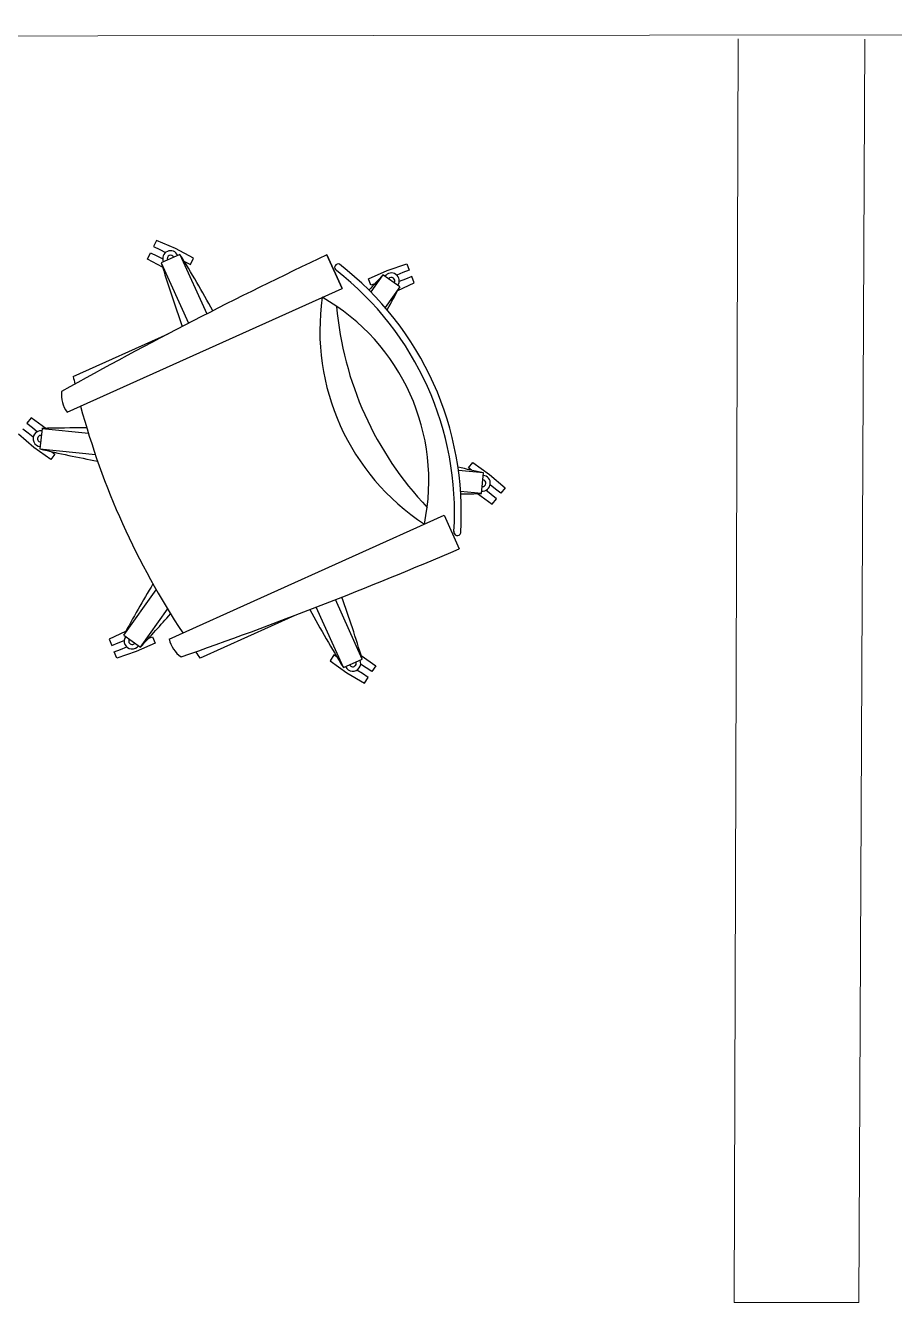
# Model space of a CAD drawing. Header units: inches. Extents: x 164.3 to 247.9, y 15.6 to 56.7.
# Drawn here: x 211.65 to 212.694, y 39.636 to 41.17 of the extents above; entities that cross this region are included whole.
import ezdxf

# ---------------------------------------------------------------- set-up
doc = ezdxf.new("R2010")
doc.units = ezdxf.units.IN
doc.header["$MEASUREMENT"] = 0
doc.layers.get('0').update_dxf_attribs({"lineweight": 0})
doc.layers.add('WALL 1 100', color=250, linetype='Continuous', lineweight=9)

msp = doc.modelspace()

# ---------------------------------------------------------------- linework, layer by layer
at = {"color": 7, "linetype": 'ByBlock', "lineweight": -2}
for p, q in [((211.8074, 40.9117), (211.8038, 40.9043)), ((211.8302, 40.9021), (211.8074, 40.9117)), ((211.7967, 40.8894), (211.8003, 40.8969)), ((211.8003, 40.8969), (211.8077, 40.8933)), ((211.8038, 40.9043), (211.8113, 40.9007)), ((211.8113, 40.9007), (211.8184, 40.8973)), ((211.852, 40.8903), (211.8302, 40.9021)), ((211.8146, 40.8797), (211.7967, 40.8894)), ((211.8077, 40.8933), (211.8149, 40.8898)), ((211.8356, 40.8949), (211.8131, 40.8848)), ((211.8131, 40.8848), (211.8457, 40.8123)), ((211.8356, 40.8949), (211.8677, 40.8236)), ((211.8407, 40.8866), (211.841, 40.8865)), ((211.841, 40.8865), (211.8484, 40.8829)), ((211.8484, 40.8829), (211.852, 40.8903)), ((212.0302, 40.8541), (212.012, 40.8945)), ((212.012, 40.8945), (212.0302, 40.8541)), ((212.0845, 40.8758), (212.1079, 40.8838)), ((212.1079, 40.8838), (212.1109, 40.8761)), ((212.0619, 40.8655), (212.0845, 40.8758)), ((212.0794, 40.8704), (212.0648, 40.85)), ((212.0995, 40.8559), (212.0794, 40.8704)), ((212.1033, 40.8731), (212.0959, 40.8701)), ((212.1109, 40.8761), (212.1033, 40.8731)), ((212.114, 40.8684), (212.1063, 40.8654)), ((212.117, 40.8608), (212.114, 40.8684)), ((211.7, 40.7054), (212.0302, 40.8541)), ((212.065, 40.8579), (212.0619, 40.8655)), ((212.0695, 40.8597), (212.065, 40.8579)), ((212.0995, 40.8559), (212.0819, 40.8314)), ((212.0973, 40.8518), (212.117, 40.8608)), ((212.1063, 40.8654), (212.0989, 40.8625)), ((211.7074, 40.7483), (211.8213, 40.7996)), ((211.6569, 40.6986), (211.6518, 40.6922)), ((211.6746, 40.686), (211.6569, 40.6986)), ((211.6467, 40.6857), (211.6532, 40.6806)), ((211.6518, 40.6922), (211.6583, 40.6871)), ((211.6583, 40.6871), (211.6645, 40.6821)), ((211.6699, 40.6859), (211.6674, 40.6613)), ((211.6699, 40.6859), (211.7256, 40.6803)), ((211.6602, 40.663), (211.6416, 40.6793)), ((211.6532, 40.6806), (211.6594, 40.6757)), ((211.6803, 40.6486), (211.6602, 40.663)), ((211.6674, 40.6613), (211.734, 40.6546)), ((211.6854, 40.655), (211.6803, 40.6486)), ((211.6817, 40.658), (211.6854, 40.655)), ((212.1821, 40.6388), (212.1872, 40.6452)), ((212.1859, 40.6358), (212.1821, 40.6388)), ((212.1872, 40.6452), (212.2073, 40.6308)), ((212.2001, 40.6325), (212.1701, 40.6355)), ((212.1977, 40.6079), (212.2001, 40.6325)), ((212.2073, 40.6308), (212.226, 40.6145)), ((212.1977, 40.6079), (212.1727, 40.6104)), ((212.193, 40.6078), (212.2106, 40.5952)), ((212.2093, 40.6067), (212.203, 40.6117)), ((212.2144, 40.6132), (212.2082, 40.6181)), ((212.2157, 40.6016), (212.2093, 40.6067)), ((212.2208, 40.6081), (212.2144, 40.6132)), ((212.226, 40.6145), (212.2208, 40.6081)), ((212.2106, 40.5952), (212.2157, 40.6016)), ((211.8227, 40.4331), (212.1529, 40.5818)), ((212.1529, 40.5818), (212.1711, 40.5414)), ((211.768, 40.4379), (211.8071, 40.4921)), ((211.7881, 40.4234), (211.8208, 40.4689)), ((212.0319, 40.3988), (211.9993, 40.4714)), ((212.0545, 40.409), (212.0223, 40.4804)), ((211.9736, 40.4615), (211.8597, 40.4102)), ((211.7703, 40.442), (211.7505, 40.433)), ((211.768, 40.4379), (211.7881, 40.4234)), ((211.7505, 40.433), (211.7536, 40.4254)), ((211.7536, 40.4254), (211.7612, 40.4284)), ((211.7612, 40.4284), (211.7686, 40.4313)), ((211.7643, 40.4207), (211.7717, 40.4237)), ((211.8056, 40.4283), (211.7831, 40.418)), ((211.7981, 40.4341), (211.8026, 40.4359)), ((211.8026, 40.4359), (211.8056, 40.4283)), ((211.7566, 40.4177), (211.7643, 40.4207)), ((211.7596, 40.41), (211.7566, 40.4177)), ((211.7831, 40.418), (211.7596, 40.41)), ((212.0203, 40.414), (212.0158, 40.4071)), ((212.0158, 40.4071), (212.0358, 40.3925)), ((212.0243, 40.4113), (212.0203, 40.414)), ((212.0319, 40.3988), (212.0545, 40.409)), ((212.0531, 40.4135), (212.0707, 40.4008)), ((212.0358, 40.3925), (212.0572, 40.3801)), ((212.0548, 40.3915), (212.0481, 40.3958)), ((212.0593, 40.3984), (212.0526, 40.4027)), ((212.0617, 40.387), (212.0548, 40.3915)), ((212.0662, 40.3939), (212.0593, 40.3984)), ((212.0707, 40.4008), (212.0662, 40.3939)), ((212.0572, 40.3801), (212.0617, 40.387))]:
    msp.add_line(p, q, dxfattribs=at)
for centre, radius, start, end in [((211.8243, 40.8899), 0.00947, 24.2474, 204.2474), ((214.2908, 36.0778), 5.3285, 115.3191, 119.1733), ((213.2259, 41.3113), 1.4758, 196.7996, 199.9223), ((211.8243, 40.8899), 0.00412, 24.2474, 204.2474), ((210.5799, 40.1196), 1.4758, 28.6544, 31.6951), ((212.0255, 40.8794), 0.00418, 62.9364, 241.3202), ((211.7957, 40.5847), 0.3778, 356.316, 52.1787), ((211.7957, 40.5847), 0.3696, 356.5402, 51.9546), ((213.1552, 39.8601), 1.4758, 136.7996, 137.7627), ((212.0895, 40.8632), 0.00947, 324.2474, 144.2474), ((212.0895, 40.8632), 0.00412, 324.2474, 144.2474), ((210.8002, 41.5557), 1.4758, 330.4792, 331.6951), ((212.2806, 40.8031), 0.277, 171.6296, 236.8652), ((211.8805, 40.6229), 0.254, 348.2385, 60.2562), ((212.4216, 40.8666), 0.3993, 184.8862, 223.6085), ((212.6238, 40.9577), 0.9401, 192.8733, 193.43), ((211.7284, 40.7263), 0.0352, 173.2429, 216.4091), ((212.6238, 40.9577), 0.9401, 195.1071, 213.3876), ((211.6686, 40.6736), 0.00947, 84.2474, 264.2474), ((211.7135, 39.2108), 1.4758, 89.6043, 91.6951), ((211.6686, 40.6736), 0.00412, 84.2474, 264.2474), ((212.0044, 42.0981), 1.4758, 256.7996, 259.547), ((211.8631, 39.1957), 1.4758, 76.7996, 78.0155), ((212.1989, 40.6202), 0.00947, 264.2474, 84.2474), ((212.1989, 40.6202), 0.00412, 264.2474, 84.2474), ((212.154, 42.083), 1.4758, 270.732, 271.6951), ((212.1687, 40.5615), 0.00418, 167.1745, 345.5583), ((210.074, 45.4399), 5.3285, 289.3214, 293.1756), ((213.0674, 39.7381), 1.4758, 148.9477, 151.6951), ((210.6417, 39.9825), 1.4758, 16.7996, 19.8404), ((213.2876, 41.1742), 1.4758, 208.5724, 211.6951), ((210.7123, 41.4337), 1.4758, 316.7996, 318.8904), ((211.7781, 40.4306), 0.00947, 144.2474, 324.2474), ((211.7781, 40.4306), 0.00412, 144.2474, 324.2474), ((211.8571, 40.4405), 0.0352, 192.0856, 235.2518), ((212.6238, 40.9577), 0.9401, 215.0647, 215.6214), ((212.0432, 40.4039), 0.00947, 204.2474, 24.2474), ((212.0432, 40.4039), 0.00412, 204.2474, 24.2474)]:
    msp.add_arc(centre, radius, start, end, dxfattribs=at)
at = {"layer": 'WALL 1 100', "color": 0}
for p, q in [((212.501, 39.6364), (212.5059, 41.1539)), ((212.651, 39.6364), (212.658, 41.1533)), ((212.651, 39.6364), (212.501, 39.6364))]:
    msp.add_line(p, q, dxfattribs=at)
msp.add_lwpolyline([(209.4175, 41.1548), (222.0063, 41.1698)], dxfattribs=at)

doc.saveas('drawing.dxf')
